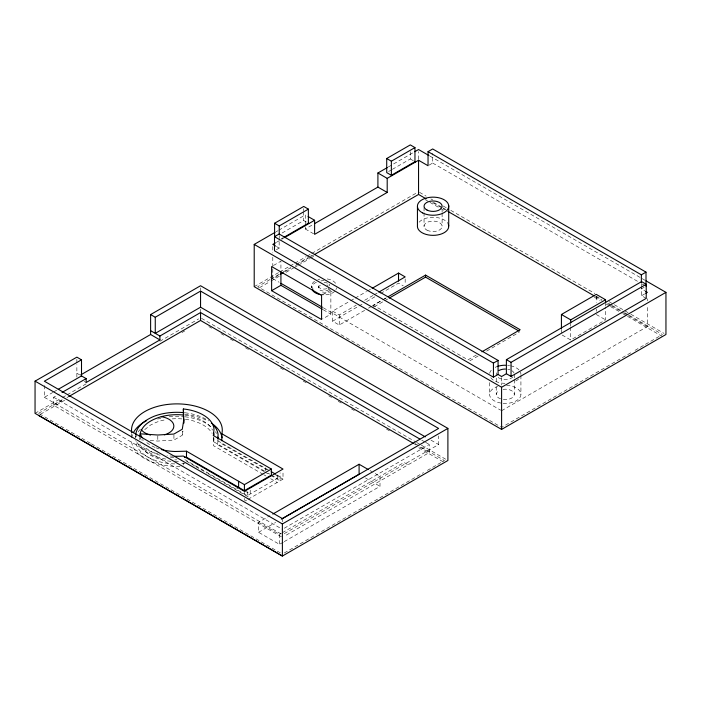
<?xml version="1.0" encoding="UTF-8"?>
<svg xmlns="http://www.w3.org/2000/svg" width="701" height="701" viewBox="0 0 701 701"><rect width="100%" height="100%" fill="white"/><g stroke="black" fill="none" stroke-linecap="round" stroke-linejoin="round"><path stroke-width="0.53" stroke-dasharray="3.5 2.63" d="M276.369 249.696L279.156 248.084L279.156 238.34M392.385 169.335L410.304 158.987L410.304 149.234M418.558 159.276L418.558 151.696M428.968 165.191L432.683 163.053L432.683 153.3M641.362 285.649L641.362 283.484M646.226 298.381L641.581 295.699L641.581 285.955M281.443 536.826L53.635 405.301L53.644 397.248L59.217 394.05M76.865 377.138L76.865 364.66M264.636 471.195L213.472 441.656L213.84 436.907M264.023 471.501L217.66 444.741L218.099 438.905M150.163 440.526L157.795 441.052L173.927 440.088L182.278 435.268L182.961 430.992M140.384 429.275L138.929 430.843A41.245 23.816 0 0 0 137.808 432.552M144.713 429.625L150.654 424.99L156.148 422.37A37.127 21.433 0 0 1 165.261 419.794M275.975 231.847L277.868 230.752M278.814 230.208L305.312 214.909L305.312 225.74M388.31 166.996L413.835 152.257M282.109 233.004L303.726 220.526L308.37 223.207M388.608 171.517L391.438 169.879M281.11 238.945L282.994 237.858M276.308 242.388L279.813 240.364M281.697 239.278L283.572 238.191M305.312 226.826L305.312 228.99L313.803 224.092M273.486 265.469L280.926 261.175L280.926 269.605M254.209 286.665L278.77 272.487M279.717 271.935L289.154 266.485M290.1 265.942L293.877 263.76M294.823 263.217L306.162 256.671M307.108 256.128L310.885 253.946M311.822 253.394L416.666 192.863M35.05 413.345L61.53 398.054M62.477 397.511L66.262 395.329M67.208 394.777L86.118 383.859M159.889 341.273L198.672 318.885M269.999 279.559L257.696 286.665L501.601 427.373L631.242 352.533M270.945 279.016L279.462 274.1M283.239 271.909L290.81 267.537M296.488 264.259L307.844 257.705M308.79 257.162L312.576 254.971M38.537 413.345L62.205 399.684M272.794 269L272.794 278.612L279.419 274.792M285.097 271.515L290.775 268.229M295.507 265.504L313.496 255.12M53.635 405.301L63.116 399.824M66.902 397.633L68.803 396.547M259.589 287.603L269.999 281.592M270.945 281.048L279.462 276.133M286.087 272.303L293.649 267.931M294.595 267.388L297.434 265.749M298.381 265.206L309.737 258.643M310.683 258.099L314.469 255.909M40.43 414.265L66.937 398.957M181.936 332.563L184.731 330.951M322.504 294.841L330.863 290.012L330.863 314.153L322.504 318.981M364.678 310.35L339.249 325.027L332.607 321.198L332.607 311.139L349.562 301.351M350.5 300.808L354.268 298.635M355.214 298.091L366.509 291.563M367.455 291.02L371.223 288.847M332.607 311.139L339.249 314.968L356.196 305.18M364.678 300.282L373.151 295.393M374.089 294.849L377.857 292.668M332.607 321.198L358.036 306.521M358.982 305.969L362.75 303.796M366.518 301.623L374.991 296.733M380.643 293.465L398.536 283.143L403.277 285.868M373.353 307.266L373.353 305.25L381.747 300.414M382.676 299.87L386.409 297.715M368.446 308.168L371.267 306.539M372.213 305.995L383.517 299.467M384.455 298.924L386.339 297.837M374.29 306.731L383.605 301.342M384.542 300.808L388.266 298.652M476.338 355.021L467.953 359.867L373.353 305.25M469.819 360.805L478.205 355.959M486.59 351.113L519.222 332.274M184.862 459.646L247.313 495.703L280.102 476.768L276.536 474.708M245.131 500.978L246.586 500.146M248.04 499.305L283.011 479.116L283.011 471.072M644.149 287.287L641.362 288.9L644.797 290.88M641.581 295.699L644.885 293.798M561.422 329.312L561.422 334.605L570.71 339.976L605.559 319.858L605.559 307.152M283.274 542.18L279.48 544.362L258.573 532.296L258.573 522.28L269.955 515.708M258.573 532.296L275.642 522.438M284.282 528.23L429.31 444.495L429.31 452.539L284.273 536.274M258.573 522.28L279.48 534.355L281.381 533.259M282.328 532.707L403.995 462.467L408.052 464.816M284.291 533.619L438.607 444.539L438.607 435.952M501.601 410.716L647.365 326.561L647.365 305.189M284.22 541.628L380.003 486.328L380.003 476.312L372.73 472.115M635.027 350.342L644.491 344.883M645.437 344.331L661.516 335.052M284.282 552.993L423.57 472.579M427.356 470.389L436.837 464.921M437.783 464.369L444.416 460.539L419.768 446.318M44.356 385.506L44.356 397.318L52.715 392.499M53.644 391.964L57.359 389.826M174.759 459.9L176.783 459.856M174.978 461.547L180.21 461.416M181.831 463.747L184.862 463.668M141.436 439.921L143.617 440.07M429.932 156.095L641.31 278.131M642.256 278.683L645.095 280.321M432.683 163.053L637.481 281.285M642.221 284.028L645.06 285.666M410.304 158.987L414.957 161.668M419.505 192.319L426.138 196.149M430.878 198.882L432.78 199.978M443.207 205.998L446.993 208.179M450.787 210.37L594.86 293.491M609.081 301.693L629.927 313.724M630.882 314.267L664.057 333.404M433.682 202.51L442.191 207.426M443.137 207.969L445.976 209.608M596.288 296.321L601.957 299.599M608.582 303.41L611.412 305.049M612.359 305.592L623.706 312.138M624.652 312.69L628.429 314.863M629.375 315.415L662.463 334.5M432.745 202.65L442.2 208.109M443.146 208.653L445.03 209.739M595.368 296.541L601.984 300.361M607.662 303.638L610.492 305.277M611.438 305.82L622.786 312.366M623.732 312.918L627.518 315.1M628.455 315.643L647.365 326.561M425.174 199.619L428.959 201.8M429.906 202.344L444.084 210.528M594.395 297.268L600.074 300.536M605.743 303.813L609.528 305.995M610.475 306.539L621.813 313.084M622.76 313.627L626.545 315.809M627.491 316.353L662.463 336.541M596.262 314.486L605.559 319.858M305.312 228.99L314.609 234.353M276.431 246.515L279.156 248.084M328.042 288.383L329.926 289.469M272.794 278.612L279.121 282.266M323.327 307.792L500.654 410.173M323.327 309.798L330.863 314.153M431.019 440.167L438.607 444.539M421.748 440.132L424.587 441.77M425.533 442.313L429.31 444.495M201.511 318.333L415.675 441.91M416.622 442.454L420.416 444.644M421.362 445.188L446.002 459.409M415.027 443.584L418.812 445.766M414.186 443.812L416.079 444.898M419.864 447.08L429.31 452.539M208.863 326.605L211.632 328.199M220.955 333.588L223.777 335.218M230.375 339.03L234.143 341.203M245.455 347.731L249.223 349.904M280.4 367.902L284.194 370.093M303.156 381.037L306.95 383.228M328.751 395.811L331.599 397.449M338.233 401.279L342.027 403.469M351.508 408.937L354.347 410.576M386.584 429.178L389.423 430.817M418.812 447.781L443.461 462.003M370.005 470.546L371.819 471.589M365.458 477.933L380.003 486.328M268.492 470.064L217.66 440.719L217.66 444.741M221.84 443.803L267.011 469.88M275.484 474.77L283.011 479.116M268.08 473.175L269.736 474.13M271.392 475.094L277.202 478.441L277.202 474.419M264.969 472.053L269.701 474.787M270.647 475.331L280.102 480.79L280.102 472.746M263.147 474.349L213.472 445.678L213.98 439.028A37.127 21.433 0 0 0 212.929 434.962M264.084 474.892L265.959 475.979M270.639 478.678L277.202 482.472M84.295 381.423L86.153 382.501M245.236 491.147L250.213 494.021L250.213 487.992M186.492 461.258L194.922 466.13M195.859 466.664L207.11 473.157M208.048 473.701L250.213 498.052M53.644 397.248L282.389 529.325M44.356 397.318L282.398 534.705M39.484 413.888L90.517 443.347M91.463 443.891L282.389 554.088M76.865 373.247L79.651 374.86M139.788 435.75L140.34 439.842M405.169 278.91L405.169 284.948M339.249 314.968L339.249 325.027M647.365 298.775L647.365 300.913M605.559 303.971L605.559 306.092M596.262 296.488L596.262 302.841M596.262 309.194L596.262 311.314M570.71 324.09L570.71 326.21M570.71 327.271L570.71 339.976M520.922 375.508L520.922 394.567M514.297 374.369L514.297 378.61M514.297 379.67L514.297 394.488A9.034 5.214 0 0 1 502.757 399.404M501.601 377.585L501.601 385.068M496.229 381.581L496.229 374.168A9.034 5.214 0 0 1 496.58 372.827M496.229 386.873L496.229 394.286M489.605 382.571L489.605 394.216M442.103 210.16L442.103 212.28M442.103 213.341L442.103 226.046M424.052 207.514L424.052 211.755M424.052 212.815L424.052 226.581M318.35 285.798L318.35 287.804M311.726 285.798L311.726 287.804A12.32 7.115 0 0 1 316.975 281.977M303.726 208.609L303.726 210.773M303.726 211.86L303.726 220.526M282.398 518.609L282.398 521.833M279.48 534.355L279.48 544.362M279.235 235.694L279.235 237.858M272.794 246.55L272.794 252.965M272.794 257.241L272.794 267.931M265.583 467.716L265.583 470.73M247.313 491.681L247.313 495.703M244.412 492.347L244.412 494.363M244.412 498.385L244.412 500.391M213.472 437.626L213.472 441.656M200.556 287.874L200.556 290.012M200.556 309.237L200.556 312.444M183.241 463.063L183.241 465.078M182.278 431.246L182.278 435.268M173.927 435.058L173.927 440.088M157.795 436.022L157.795 441.052M135.661 437.722L135.661 435.707A41.245 23.816 0 0 0 135.722 437.538M131.534 433.656L131.534 437.678M76.865 359.298L76.865 363.582M503.09 389.327A9.034 5.214 0 0 1 514.297 394.488M500.593 398.851A9.034 5.214 0 0 1 498.998 390.632M513.001 376.963A9.034 5.214 0 0 1 497.351 376.787M507.769 369.261A9.034 5.214 0 0 1 509.934 369.804M511.774 370.654A9.034 5.214 0 0 1 514.035 373.02M506.586 385.384A15.659 9.043 0 0 1 520.817 395.452A15.659 9.043 0 0 1 502.924 403.329M500.917 403.075A15.659 9.043 0 0 1 489.701 395.399A15.659 9.043 0 0 1 497.692 386.47M518.67 378.943A15.659 9.043 0 0 1 514.552 381.554M504.957 383.316A15.659 9.043 0 0 1 490.06 376.446M489.692 373.309A15.659 9.043 0 0 1 491.857 369.602M495.16 367.359A15.659 9.043 0 0 1 497.692 366.351M507.603 365.335A15.659 9.043 0 0 1 509.609 365.58M510.582 365.764A15.659 9.043 0 0 1 518.977 369.9M520.466 372.1A15.659 9.043 0 0 1 520.922 374.448M328.971 289.452A5.696 3.286 0 0 1 319.525 289.811A5.696 3.286 0 0 1 322.565 284.632M326.885 284.957A5.696 3.286 0 0 1 328.068 285.482M336.357 287.804A12.32 7.115 0 0 1 335.945 289.644M334.71 291.362A12.32 7.115 0 0 1 320.856 294.674M320.856 280.935A12.32 7.115 0 0 1 324.046 280.698M419.128 222.191A15.659 9.043 0 0 1 434.322 217.301A15.659 9.043 0 0 1 447.974 223.531M331.967 291.239A12.32 7.115 0 0 1 320.856 292.668M313.373 289.355A12.32 7.115 0 0 1 314.609 281.224M317.886 279.638A12.32 7.115 0 0 1 319.831 279.112M327.227 278.928A12.32 7.115 0 0 1 335.945 283.958M326.885 288.646A5.696 3.286 0 0 1 320.015 288.12A5.696 3.286 0 0 1 319.113 284.15M324.046 282.512A5.696 3.286 0 0 1 328.068 283.476M328.971 284.15A5.696 3.286 0 0 1 329.733 285.798M173.462 456.211A45.381 26.2 0 0 1 166.996 455.65M157.743 453.827A45.381 26.2 0 0 1 136.301 441.779M179.991 466.279A45.381 26.2 0 0 1 131.534 439.685M131.727 437.678A45.381 26.2 0 0 1 132.515 434.699M184.792 414.344A45.381 26.2 0 0 1 207.864 420.986M170.93 461.302A37.127 21.433 0 0 1 140.34 443.864M139.788 439.772A37.127 21.433 0 0 1 140.016 437.722M172.201 418.883A37.127 21.433 0 0 1 183.355 419.032M185.353 419.268A37.127 21.433 0 0 1 212.14 433.384M159.109 448.894A37.127 21.433 0 0 1 156.06 447.825M155.087 447.431A37.127 21.433 0 0 1 145.422 441.446M174.759 463.922A41.245 23.816 0 0 1 135.661 440.64M136.012 436.995A41.245 23.816 0 0 1 136.555 435.19M157.699 419.067A41.245 23.816 0 0 1 160.792 418.217M169.291 416.736A41.245 23.816 0 0 1 184.065 416.692M185.029 416.797A41.245 23.816 0 0 1 211.755 427.4M215.514 431.763A41.245 23.816 0 0 1 216.513 433.498M165.848 459.067A41.245 23.816 0 0 1 136.949 442.042M185.029 412.775A41.245 23.816 0 0 1 208.653 420.915M173.962 457.49A37.127 21.433 0 0 1 168.923 457.052M160.161 455.247A37.127 21.433 0 0 1 144.012 446.055M185.353 415.246A37.127 21.433 0 0 1 212.561 430.151M427.023 230.182A9.034 5.214 0 0 0 441.91 227.404A9.034 5.214 0 0 0 430.3 221.35A9.034 5.214 0 0 0 427.023 230.182"/><path stroke-width="1.05" d="M81.509 375.929L81.509 359.832L76.865 357.151L35.059 381.134L35.05 413.345L282.389 556.051L447.895 460.496L447.895 428.399L200.556 285.736L150.619 314.565L150.619 334.5L159.907 339.915L86.153 382.501L86.153 378.61L81.509 375.929L58.288 389.292M159.907 339.915L159.907 336.033L200.556 312.558L419.864 439.045M275.029 232.39L254.209 244.412L254.209 286.665L501.601 429.415L665.95 334.5L665.95 292.361L646.042 280.864M274.503 236.684L274.503 250.765L493.434 377.173L498.078 374.483L498.078 360.402L279.156 234.003L274.503 236.684L493.434 363.083L498.078 360.402M447.895 428.399L282.389 523.945L282.389 556.051L38.537 415.36M414.957 147.587L391.368 161.204L391.368 175.285L414.957 161.668L414.957 147.587L410.304 144.905L386.715 158.522L386.715 172.604L391.947 175.627M646.007 286.218L646.007 272.128L432.683 148.963L428.039 151.653L428.039 165.734L418.558 160.257L387.197 178.361L377.909 172.998L377.909 187.079L314.74 223.549M493.434 377.173L493.434 363.083M501.601 429.389L501.601 387.25L665.95 292.361M506.394 373.747L506.394 359.666L641.581 281.618L646.226 284.299L646.226 298.381L511.047 376.428L506.394 373.747L501.601 376.516L498.078 374.483M511.047 376.428L511.047 362.347L646.226 284.299M641.362 282.398L641.362 274.818L646.007 272.128M217.809 438.773L218.099 434.883A41.245 23.816 0 0 0 212.438 424.035M184.398 457.289L186.492 457.236L244.412 490.674L271.392 475.094L271.392 469.057L213.472 435.619L213.98 428.968A37.127 21.433 0 0 0 183.355 408.972L183.82 419.61L182.278 429.231L173.927 434.05L157.795 435.014L140.34 433.814A37.127 21.433 0 0 0 142.25 437.766M139.788 435.75C140.971 424.491 152.678 418.97 162.404 416.385A37.127 21.433 0 0 1 183.355 415.01L183.355 408.972M274.59 237.341L274.59 223.26L303.726 206.436L308.37 209.126L308.37 223.207L283.931 237.315M274.59 223.26L279.235 225.941L308.37 209.126M377.909 172.998L387.364 167.539M414.773 151.714L418.558 149.532L428.986 155.552M275.423 242.896L272.794 244.412L275.519 245.99M284.51 237.648L314.609 220.272L314.609 234.353L387.197 192.442L387.197 178.361M150.619 314.565L155.263 317.255L200.556 291.099L438.607 428.442L282.398 518.609L44.356 381.213L81.509 359.832M80.641 374.947L150.619 334.5M425.332 436.881L200.556 307.196L155.263 333.352L155.263 317.255M280.365 274.24L283.204 272.601M314.442 254.568L418.558 194.457L426.12 198.821M68.803 396.547L200.556 320.471L413.24 443.26M271.629 290.687L321.575 319.516L321.575 295.375L271.629 266.546L271.629 290.687L280.926 285.316L322.39 309.255M372.161 288.304L398.536 273.075L405.169 276.904L378.803 292.124M388.266 296.646L425.551 275.107L520.151 329.724L481.929 351.797M389.204 298.118L425.56 277.123L425.551 275.107M237.148 488.159L238.603 487.318L238.603 481.28M161.221 449.516A37.127 21.433 0 0 0 174.978 451.488L186.492 451.199L244.412 484.636L271.392 469.057M561.422 328.252L561.422 314.486L596.262 294.376L605.559 299.739L605.559 302.911M561.422 314.486L570.71 319.858L605.559 299.739M645.709 293.316L647.365 292.361L645.647 291.371M272.803 514.07L359.096 464.246L368.183 469.495M281.338 519.152L359.096 474.262L359.096 464.246M62.003 392.455L86.153 378.61M161.248 416.753L162.457 416.893A16.833 9.718 0 0 1 173.813 425.481A16.833 9.718 0 0 1 164.411 434.813M428.039 151.653L641.362 274.818M414.957 161.668L415.535 162.001M386.715 158.522L391.368 161.204M447.869 211.378L594.422 295.988M377.909 187.079L387.197 192.442M425.56 277.123L519.204 331.187M308.098 216.521L314.609 220.272M308.37 223.207L308.948 223.54M506.394 359.666L511.047 362.347M254.209 244.412L501.601 387.25M280.926 283.309L322.39 307.248M150.619 330.67L159.907 336.033M131.744 432.648A45.381 26.2 0 0 1 177.861 403.89A45.381 26.2 0 0 1 221.84 433.744L283.011 469.057L244.412 491.34L183.241 456.027A45.381 26.2 0 0 1 174.549 456.246M271.173 471.607L275.642 474.191M35.059 381.134L282.389 523.945M141.584 429.844L141.882 430.361A16.833 9.718 0 0 0 150.522 435.058M183.355 415.01L183.723 423.518M398.536 273.075L398.536 281.127M570.71 319.858L570.71 323.03M448.719 205.735L448.719 225.845M418.558 160.257L418.558 194.457M417.437 206.655L417.437 226.774A15.659 9.043 0 0 0 435.242 235.264A15.659 9.043 0 0 0 448.342 224.285M280.926 271.716L280.926 285.316M279.235 225.941L279.235 234.607M244.412 484.636L244.412 490.674M221.84 433.744L221.84 440.78M200.556 291.099L200.556 307.196M200.556 312.558L200.556 320.471M186.492 451.199L186.492 457.236M183.82 419.61L183.82 422.624M498.998 370.514A9.034 5.214 0 0 1 505.439 369.059M497.692 366.351A15.659 9.043 0 0 1 505.561 365.23M320.856 294.674A12.32 7.115 0 0 1 312.147 289.644M133.374 432.754A45.381 26.2 0 0 1 146.623 420.635M211.308 423.062A45.381 26.2 0 0 1 222.103 437.783M217.836 437.082A41.271 23.825 0 0 1 218.116 438.905M135.714 434.795A41.245 23.816 0 0 1 138.929 426.821C142.75 421.932 148.183 418.812 153.791 416.385A41.245 23.816 0 0 1 184.065 412.67M213.63 432.955A37.127 21.433 0 0 1 213.98 435.006M427.023 210.063A9.034 5.214 0 0 0 441.91 207.286A9.034 5.214 0 0 0 430.3 201.231A9.034 5.214 0 0 0 427.023 210.063M422.58 212.902A15.659 9.043 0 0 0 448.395 208.083A15.659 9.043 0 0 0 428.258 197.586A15.659 9.043 0 0 0 422.58 212.902"/></g></svg>
